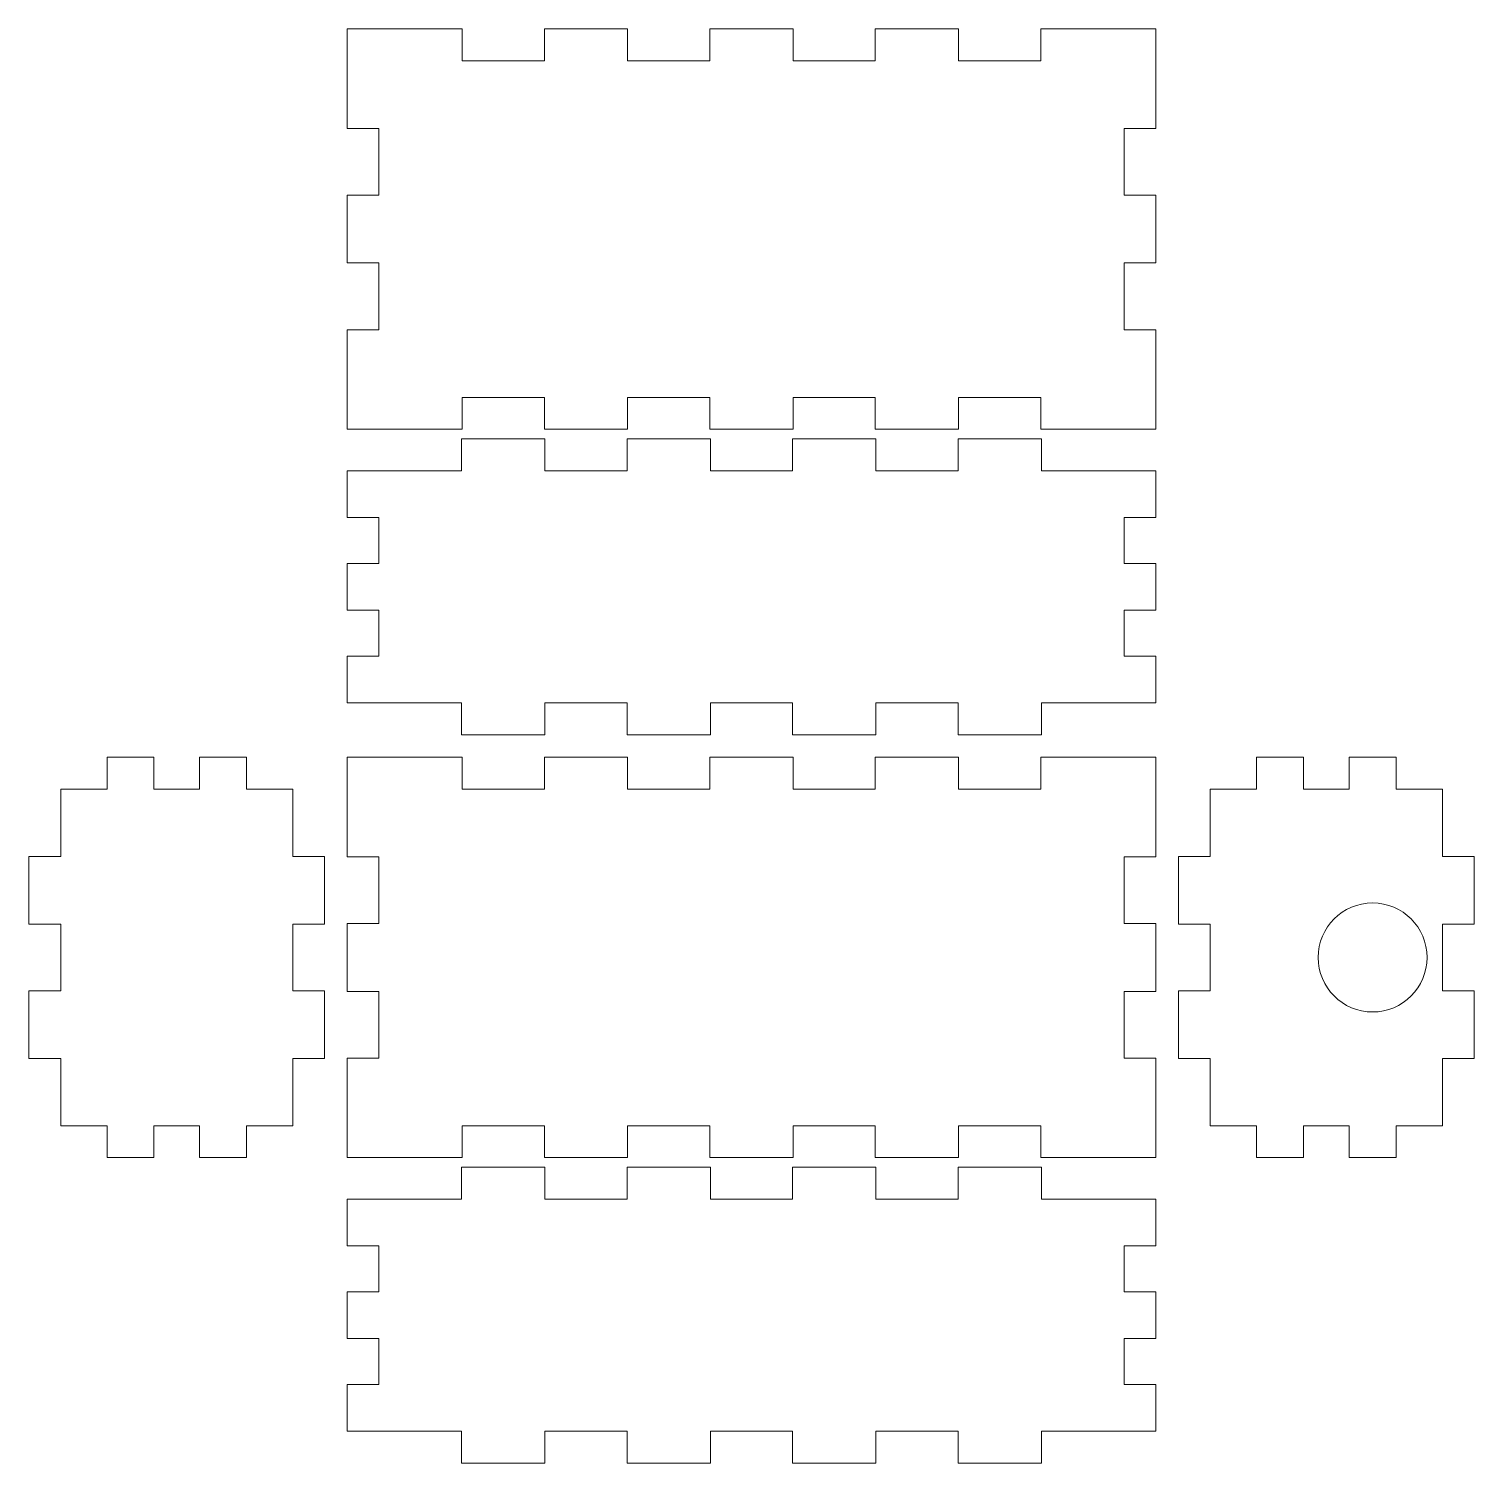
# Model space of a CAD drawing. Header units: inches. Extents: x 24 to 183, y 29 to 187.
import ezdxf

# ---------------------------------------------------------------- set-up
doc = ezdxf.new("R2010")
doc.units = ezdxf.units.IN
doc.header["$MEASUREMENT"] = 0
doc.layers.add('Layer 1', color=7, linetype='Continuous')

# ---------------------------------------------------------------- blocks, each defined once
blk = doc.blocks.new('block 2')
at = {"layer": 'Layer 1', "color": 7, "lineweight": 9, "true_color": 0xffffff}
for points in [[(71.54, 61.39), (71.54, 57.89)], [(80.71, 61.39), (71.54, 61.39)], [(80.71, 57.89), (80.71, 61.39)], [(89.76, 61.39), (89.76, 57.89)], [(98.93, 61.39), (89.76, 61.39)], [(98.93, 57.89), (98.93, 61.39)], [(107.98, 61.39), (107.98, 57.89)], [(117.15, 61.39), (107.98, 61.39)], [(117.15, 57.89), (117.15, 61.39)], [(126.2, 61.39), (126.2, 57.89)], [(135.38, 61.39), (126.2, 61.39)], [(135.38, 57.89), (135.38, 61.39)], [(58.93, 57.89), (58.93, 52.73)], [(58.93, 57.89), (62.43, 57.89)], [(62.43, 57.89), (71.54, 57.89)], [(89.76, 57.89), (80.71, 57.89)], [(107.98, 57.89), (98.93, 57.89)], [(126.2, 57.89), (117.15, 57.89)], [(144.49, 57.89), (135.38, 57.89)], [(147.99, 57.89), (144.49, 57.89)], [(147.99, 52.73), (147.99, 57.89)], [(58.93, 52.73), (62.43, 52.73)], [(62.43, 52.73), (62.43, 47.69)], [(144.49, 47.69), (144.49, 52.73)], [(144.49, 52.73), (147.99, 52.73)], [(58.93, 47.69), (58.93, 42.53)], [(62.43, 47.69), (58.93, 47.69)], [(147.99, 47.69), (144.49, 47.69)], [(147.99, 42.53), (147.99, 47.69)], [(58.93, 42.53), (62.43, 42.53)], [(62.43, 42.53), (62.43, 37.49)], [(144.49, 37.49), (144.49, 42.53)], [(144.49, 42.53), (147.99, 42.53)], [(58.93, 37.49), (58.93, 32.33)], [(62.43, 37.49), (58.93, 37.49)], [(147.99, 37.49), (144.49, 37.49)], [(147.99, 32.33), (147.99, 37.49)], [(58.93, 32.33), (62.43, 32.33)], [(62.43, 32.33), (71.54, 32.33)], [(71.54, 32.33), (71.54, 28.83)], [(80.71, 28.83), (80.71, 32.33)], [(80.71, 32.33), (89.76, 32.33)], [(89.76, 32.33), (89.76, 28.83)], [(98.93, 28.83), (98.93, 32.33)], [(98.93, 32.33), (107.98, 32.33)], [(107.98, 32.33), (107.98, 28.83)], [(117.15, 28.83), (117.15, 32.33)], [(117.15, 32.33), (126.2, 32.33)], [(126.2, 32.33), (126.2, 28.83)], [(135.38, 28.83), (135.38, 32.33)], [(135.38, 32.33), (144.49, 32.33)], [(144.49, 32.33), (147.99, 32.33)], [(71.54, 28.83), (80.71, 28.83)], [(89.76, 28.83), (98.93, 28.83)], [(107.98, 28.83), (117.15, 28.83)], [(126.2, 28.83), (135.38, 28.83)]]:
    blk.add_lwpolyline(points, dxfattribs=at)
blk = doc.blocks.new('block 3')
at = {"layer": 'Layer 1', "color": 7, "lineweight": 9, "true_color": 0xffffff}
for points in [[(58.93, 183.18), (58.93, 186.68)], [(58.93, 186.68), (62.43, 186.68)], [(62.43, 186.68), (71.6, 186.68)], [(71.6, 183.18), (71.6, 186.68)], [(80.65, 186.68), (80.65, 183.18)], [(89.82, 186.68), (80.65, 186.68)], [(89.82, 183.18), (89.82, 186.68)], [(98.87, 186.68), (98.87, 183.18)], [(108.04, 186.68), (98.87, 186.68)], [(108.04, 183.18), (108.04, 186.68)], [(117.09, 186.68), (117.09, 183.18)], [(126.26, 186.68), (117.09, 186.68)], [(126.26, 183.18), (126.26, 186.68)], [(135.32, 186.68), (135.32, 183.18)], [(135.32, 186.68), (144.49, 186.68)], [(144.49, 186.68), (147.99, 186.68)], [(147.99, 183.18), (147.99, 186.68)], [(58.93, 175.72), (58.93, 183.18)], [(80.65, 183.18), (71.6, 183.18)], [(98.87, 183.18), (89.82, 183.18)], [(117.09, 183.18), (108.04, 183.18)], [(135.32, 183.18), (126.26, 183.18)], [(147.99, 175.72), (147.99, 183.18)], [(58.93, 175.72), (62.43, 175.72)], [(62.43, 175.72), (62.43, 168.38)], [(144.49, 168.38), (144.49, 175.72)], [(144.49, 175.72), (147.99, 175.72)], [(58.93, 168.38), (58.93, 160.92)], [(62.43, 168.38), (58.93, 168.38)], [(147.99, 168.38), (144.49, 168.38)], [(147.99, 160.92), (147.99, 168.38)], [(58.93, 160.92), (62.43, 160.92)], [(62.43, 160.92), (62.43, 153.58)], [(144.49, 153.58), (144.49, 160.92)], [(144.49, 160.92), (147.99, 160.92)], [(58.93, 146.12), (58.93, 153.58)], [(62.43, 153.58), (58.93, 153.58)], [(147.99, 153.58), (144.49, 153.58)], [(147.99, 146.12), (147.99, 153.58)], [(58.93, 142.62), (58.93, 146.12)], [(71.6, 142.62), (71.6, 146.12)], [(71.6, 146.12), (80.65, 146.12)], [(80.65, 146.12), (80.65, 142.62)], [(89.82, 142.62), (89.82, 146.12)], [(89.82, 146.12), (98.87, 146.12)], [(98.87, 146.12), (98.87, 142.62)], [(108.04, 142.62), (108.04, 146.12)], [(108.04, 146.12), (117.09, 146.12)], [(117.09, 146.12), (117.09, 142.62)], [(126.26, 142.62), (126.26, 146.12)], [(126.26, 146.12), (135.32, 146.12)], [(135.32, 146.12), (135.32, 142.62)], [(147.99, 142.62), (147.99, 146.12)], [(58.93, 142.62), (62.43, 142.62)], [(62.43, 142.62), (71.6, 142.62)], [(80.65, 142.62), (89.82, 142.62)], [(98.87, 142.62), (108.04, 142.62)], [(117.09, 142.62), (126.26, 142.62)], [(135.32, 142.62), (144.49, 142.62)], [(144.49, 142.62), (147.99, 142.62)]]:
    blk.add_lwpolyline(points, dxfattribs=at)
blk = doc.blocks.new('block 4')
at = {"layer": 'Layer 1', "color": 7, "lineweight": 9, "true_color": 0xffffff}
for points in [[(32.49, 106.51), (32.49, 103.01)], [(37.65, 106.51), (32.49, 106.51)], [(37.65, 103.01), (37.65, 106.51)], [(42.69, 106.51), (42.69, 103.01)], [(47.85, 106.51), (42.69, 106.51)], [(47.85, 103.01), (47.85, 106.51)], [(27.39, 103.01), (27.39, 95.61)], [(32.49, 103.01), (27.39, 103.01)], [(42.69, 103.01), (37.65, 103.01)], [(52.95, 103.01), (47.85, 103.01)], [(52.95, 95.61), (52.95, 103.01)], [(23.89, 95.61), (23.89, 88.15)], [(27.39, 95.61), (23.89, 95.61)], [(56.45, 95.61), (52.95, 95.61)], [(56.45, 88.15), (56.45, 95.61)], [(23.89, 88.15), (27.39, 88.15)], [(27.39, 88.15), (27.39, 80.81)], [(52.95, 80.81), (52.95, 88.15)], [(52.95, 88.15), (56.45, 88.15)], [(23.89, 80.81), (23.89, 73.35)], [(27.39, 80.81), (23.89, 80.81)], [(56.45, 80.81), (52.95, 80.81)], [(56.45, 73.35), (56.45, 80.81)], [(23.89, 73.35), (27.39, 73.35)], [(27.39, 73.35), (27.39, 65.95)], [(52.95, 65.95), (52.95, 73.35)], [(52.95, 73.35), (56.45, 73.35)], [(27.39, 65.95), (32.49, 65.95)], [(32.49, 65.95), (32.49, 62.45)], [(37.65, 62.45), (37.65, 65.95)], [(37.65, 65.95), (42.69, 65.95)], [(42.69, 65.95), (42.69, 62.45)], [(47.85, 62.45), (47.85, 65.95)], [(47.85, 65.95), (52.95, 65.95)], [(32.49, 62.45), (37.65, 62.45)], [(42.69, 62.45), (47.85, 62.45)]]:
    blk.add_lwpolyline(points, dxfattribs=at)
blk = doc.blocks.new('block 5')
at = {"layer": 'Layer 1', "color": 7, "lineweight": 9, "true_color": 0xffffff}
for points in [[(159.07, 106.51), (159.07, 103.01)], [(164.23, 106.51), (159.07, 106.51)], [(164.23, 103.01), (164.23, 106.51)], [(169.27, 106.51), (169.27, 103.01)], [(174.43, 106.51), (169.27, 106.51)], [(174.43, 103.01), (174.43, 106.51)], [(153.97, 103.01), (153.97, 95.61)], [(159.07, 103.01), (153.97, 103.01)], [(169.27, 103.01), (164.23, 103.01)], [(179.53, 103.01), (174.43, 103.01)], [(179.53, 95.61), (179.53, 103.01)], [(153.97, 95.61), (150.47, 95.61)], [(183.03, 95.61), (179.53, 95.61)], [(183.03, 88.15), (183.03, 95.61)], [(150.47, 88.15), (153.97, 88.15)], [(153.97, 88.15), (153.97, 80.81)], [(179.53, 80.81), (179.53, 88.15)], [(179.53, 88.15), (183.03, 88.15)], [(153.97, 80.81), (150.47, 80.81)], [(183.03, 80.81), (179.53, 80.81)], [(183.03, 73.35), (183.03, 80.81)], [(150.47, 73.35), (153.97, 73.35)], [(153.97, 73.35), (153.97, 65.95)], [(179.53, 65.95), (179.53, 73.35)], [(179.53, 73.35), (183.03, 73.35)], [(153.97, 65.95), (159.07, 65.95)], [(159.07, 65.95), (159.07, 62.45)], [(164.23, 62.45), (164.23, 65.95)], [(164.23, 65.95), (169.27, 65.95)], [(169.27, 65.95), (169.27, 62.45)], [(174.43, 62.45), (174.43, 65.95)], [(174.43, 65.95), (179.53, 65.95)], [(159.07, 62.45), (164.23, 62.45)], [(169.27, 62.45), (174.43, 62.45)]]:
    blk.add_lwpolyline(points, dxfattribs=at)
blk.add_open_spline([(177.85, 84.48), (177.85, 81.17), (175.16, 78.48), (171.85, 78.48), (168.53, 78.48), (165.85, 81.17), (165.85, 84.48), (165.85, 87.8), (168.53, 90.48), (171.85, 90.48), (175.16, 90.48), (177.85, 87.8), (177.85, 84.48)], degree=3, knots=[0, 0, 0, 0, 1, 1, 1, 2, 2, 2, 3, 3, 3, 4, 4, 4, 4], dxfattribs=at)

msp = doc.modelspace()

# ---------------------------------------------------------------- linework, layer by layer
at = {"layer": 'Layer 1', "color": 7, "lineweight": 9, "true_color": 0xffffff}
for points in [[(71.54, 141.55), (71.54, 138.05)], [(80.71, 141.55), (71.54, 141.55)], [(80.71, 138.05), (80.71, 141.55)], [(89.76, 141.55), (89.76, 138.05)], [(98.93, 141.55), (89.76, 141.55)], [(98.93, 138.05), (98.93, 141.55)], [(107.98, 141.55), (107.98, 138.05)], [(117.15, 141.55), (107.98, 141.55)], [(117.15, 138.05), (117.15, 141.55)], [(126.2, 141.55), (126.2, 138.05)], [(135.38, 141.55), (126.2, 141.55)], [(135.38, 138.05), (135.38, 141.55)], [(58.93, 138.05), (58.93, 132.89)], [(58.93, 138.05), (62.43, 138.05)], [(62.43, 138.05), (71.54, 138.05)], [(89.76, 138.05), (80.71, 138.05)], [(107.98, 138.05), (98.93, 138.05)], [(126.2, 138.05), (117.15, 138.05)], [(135.38, 138.05), (144.49, 138.05)], [(144.49, 138.05), (147.99, 138.05)], [(147.99, 132.89), (147.99, 138.05)], [(58.93, 132.89), (62.43, 132.89)], [(62.43, 132.89), (62.43, 127.85)], [(144.49, 127.85), (144.49, 132.89)], [(144.49, 132.89), (147.99, 132.89)], [(58.93, 127.85), (58.93, 122.69)], [(62.43, 127.85), (58.93, 127.85)], [(147.99, 127.85), (144.49, 127.85)], [(147.99, 122.69), (147.99, 127.85)], [(58.93, 122.69), (62.43, 122.69)], [(62.43, 122.69), (62.43, 117.65)], [(144.49, 117.65), (144.49, 122.69)], [(144.49, 122.69), (147.99, 122.69)], [(58.93, 117.65), (58.93, 112.49)], [(62.43, 117.65), (58.93, 117.65)], [(147.99, 117.65), (144.49, 117.65)], [(147.99, 112.49), (147.99, 117.65)], [(58.93, 112.49), (62.43, 112.49)], [(62.43, 112.49), (71.54, 112.49)], [(71.54, 112.49), (71.54, 108.99)], [(80.71, 108.99), (80.71, 112.49)], [(80.71, 112.49), (89.76, 112.49)], [(89.76, 112.49), (89.76, 108.99)], [(98.93, 108.99), (98.93, 112.49)], [(98.93, 112.49), (107.98, 112.49)], [(107.98, 112.49), (107.98, 108.99)], [(117.15, 108.99), (117.15, 112.49)], [(117.15, 112.49), (126.2, 112.49)], [(126.2, 112.49), (126.2, 108.99)], [(135.38, 108.99), (135.38, 112.49)], [(135.38, 112.49), (144.49, 112.49)], [(144.49, 112.49), (147.99, 112.49)], [(71.54, 108.99), (80.71, 108.99)], [(89.76, 108.99), (98.93, 108.99)], [(107.98, 108.99), (117.15, 108.99)], [(126.2, 108.99), (135.38, 108.99)], [(58.93, 103.01), (58.93, 106.51)], [(58.93, 106.51), (62.43, 106.51)], [(62.43, 106.51), (71.6, 106.51)], [(71.6, 103.01), (71.6, 106.51)], [(80.65, 106.51), (80.65, 103.01)], [(89.82, 106.51), (80.65, 106.51)], [(89.82, 103.01), (89.82, 106.51)], [(98.87, 106.51), (98.87, 103.01)], [(108.04, 106.51), (98.87, 106.51)], [(108.04, 103.01), (108.04, 106.51)], [(117.09, 106.51), (117.09, 103.01)], [(126.26, 106.51), (117.09, 106.51)], [(126.26, 103.01), (126.26, 106.51)], [(135.32, 106.51), (135.32, 103.01)], [(135.32, 106.51), (144.49, 106.51)], [(144.49, 106.51), (147.99, 106.51)], [(147.99, 103.01), (147.99, 106.51)], [(58.93, 95.55), (58.93, 103.01)], [(80.65, 103.01), (71.6, 103.01)], [(98.87, 103.01), (89.82, 103.01)], [(117.09, 103.01), (108.04, 103.01)], [(135.32, 103.01), (126.26, 103.01)], [(147.99, 95.55), (147.99, 103.01)], [(58.93, 95.55), (62.43, 95.55)], [(62.43, 95.55), (62.43, 88.21)], [(144.49, 88.21), (144.49, 95.55)], [(144.49, 95.55), (147.99, 95.55)], [(150.47, 95.61), (150.47, 88.15)], [(58.93, 88.21), (58.93, 80.75)], [(62.43, 88.21), (58.93, 88.21)], [(147.99, 88.21), (144.49, 88.21)], [(147.99, 80.75), (147.99, 88.21)], [(58.93, 80.75), (62.43, 80.75)], [(62.43, 80.75), (62.43, 73.41)], [(144.49, 73.41), (144.49, 80.75)], [(144.49, 80.75), (147.99, 80.75)], [(150.47, 80.81), (150.47, 73.35)], [(58.93, 65.95), (58.93, 73.41)], [(62.43, 73.41), (58.93, 73.41)], [(147.99, 73.41), (144.49, 73.41)], [(147.99, 65.95), (147.99, 73.41)], [(58.93, 62.45), (58.93, 65.95)], [(71.6, 62.45), (71.6, 65.95)], [(71.6, 65.95), (80.65, 65.95)], [(80.65, 65.95), (80.65, 62.45)], [(89.82, 62.45), (89.82, 65.95)], [(89.82, 65.95), (98.87, 65.95)], [(98.87, 65.95), (98.87, 62.45)], [(108.04, 62.45), (108.04, 65.95)], [(108.04, 65.95), (117.09, 65.95)], [(117.09, 65.95), (117.09, 62.45)], [(126.26, 62.45), (126.26, 65.95)], [(126.26, 65.95), (135.32, 65.95)], [(135.32, 65.95), (135.32, 62.45)], [(147.99, 62.45), (147.99, 65.95)], [(58.93, 62.45), (62.43, 62.45)], [(62.43, 62.45), (71.6, 62.45)], [(80.65, 62.45), (89.82, 62.45)], [(98.87, 62.45), (108.04, 62.45)], [(117.09, 62.45), (126.26, 62.45)], [(135.32, 62.45), (144.49, 62.45)], [(144.49, 62.45), (147.99, 62.45)]]:
    msp.add_lwpolyline(points, dxfattribs=at)

# ---------------------------------------------------------------- block references
at = {"layer": 'Layer 1'}
for name in ['block 3', 'block 4', 'block 5', 'block 2']:
    msp.add_blockref(name, (0, 0), dxfattribs=at)

doc.saveas('drawing.dxf')
